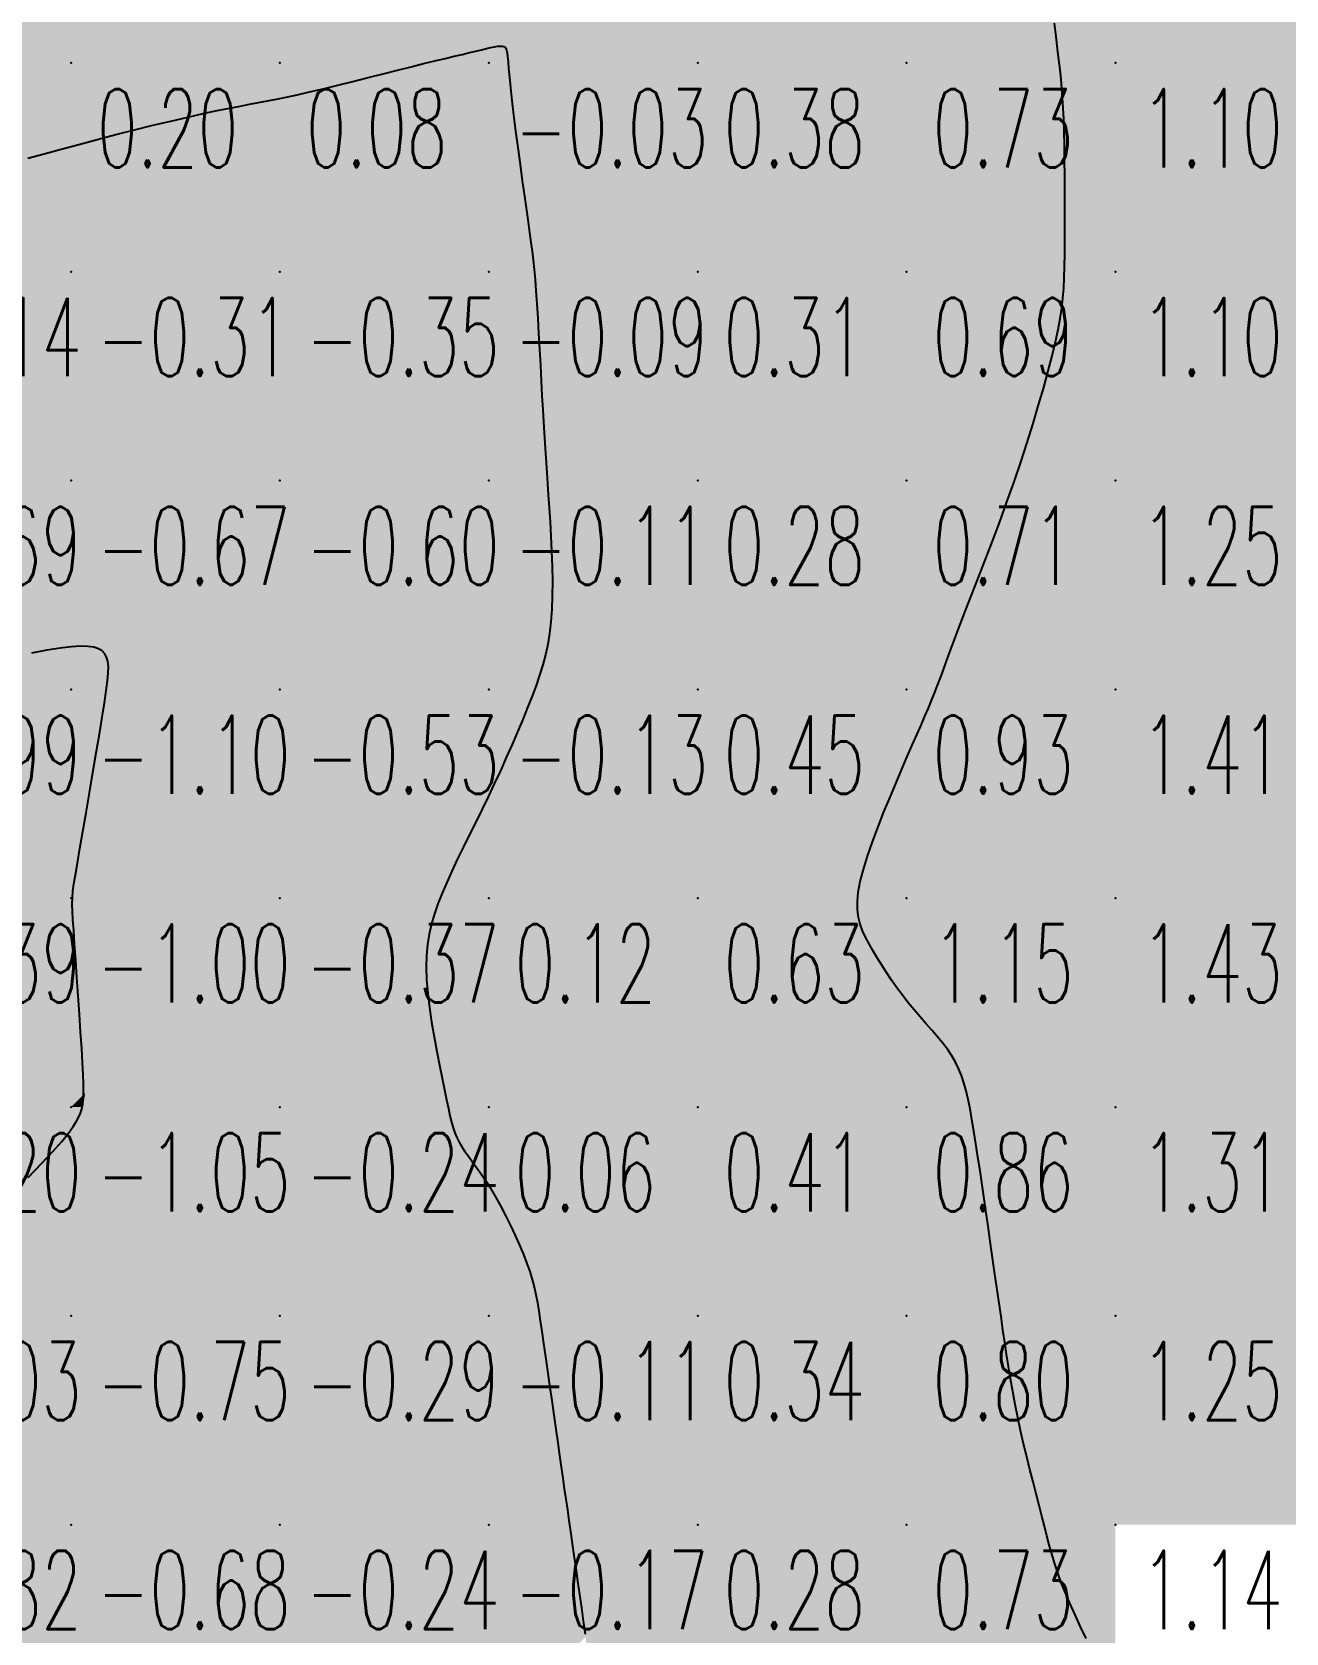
# Model space of a CAD drawing. Header units: millimetres. Extents: x 88261 to 90953, y 390274 to 392322.
# Drawn here: x 90258.4 to 90318.4, y 391832.1 to 391908.7 of the extents above; entities that cross this region are included whole.
import ezdxf
from ezdxf.enums import TextEntityAlignment as Align

# ---------------------------------------------------------------- set-up
doc = ezdxf.new("R2010")
doc.units = ezdxf.units.MM
doc.header["$LTSCALE"] = 25
for name, color, linetype in [('CN_03_00', 7, 'Continuous'), ('CN_04_00', 242, 'Continuous'), ('COTEAlt', 7, 'Continuous'), ('TN_COLORIAGE', 7, 'Continuous')]:
    doc.layers.add(name, color=color, linetype=linetype)
doc.styles.add('Simplex 1.0', font='Simplex.shx', dxfattribs={"width": 0.99, "height": 2.5})
doc.styles.get("Standard").update_dxf_attribs({"font": 'times.ttf'})

# ---------------------------------------------------------------- blocks, each defined once
blk = doc.blocks.new('COTE')
at = {"color": 0}
blk.add_point((0, 0), dxfattribs=at)
at = {"layer": 'COTEAlt'}
blk.add_attdef('ALT', text='', height=3.75, dxfattribs=at).set_placement((1.25, -1.25), align=Align.TOP_LEFT)

msp = doc.modelspace()

# ---------------------------------------------------------------- linework, layer by layer
at = {"layer": 'CN_03_00', "flags": 128}
for points, elevation in [([(90308.849, 391831.783), (90308.578, 391832.348), (90308.313, 391832.919), (90308.062, 391833.479), (90307.835, 391834.014), (90307.64, 391834.51), (90307.472, 391834.974), (90307.327, 391835.416), (90307.199, 391835.846), (90307.081, 391836.274), (90306.968, 391836.709), (90306.853, 391837.163), (90306.732, 391837.644), (90306.6, 391838.161), (90306.458, 391838.71), (90306.31, 391839.286), (90306.158, 391839.883), (90306.005, 391840.496), (90305.855, 391841.119), (90305.71, 391841.747), (90305.573, 391842.375), (90305.447, 391842.996), (90305.332, 391843.611), (90305.225, 391844.217), (90305.127, 391844.815), (90305.034, 391845.403), (90304.948, 391845.98), (90304.865, 391846.545), (90304.786, 391847.099), (90304.709, 391847.64), (90304.633, 391848.174), (90304.556, 391848.706), (90304.48, 391849.242), (90304.402, 391849.787), (90304.322, 391850.349), (90304.238, 391850.931), (90304.151, 391851.541), (90304.06, 391852.18), (90303.965, 391852.842), (90303.867, 391853.513), (90303.768, 391854.185), (90303.668, 391854.844), (90303.569, 391855.481), (90303.472, 391856.085), (90303.378, 391856.643), (90303.286, 391857.149), (90303.195, 391857.605), (90303.099, 391858.019), (90302.994, 391858.398), (90302.877, 391858.749), (90302.743, 391859.078), (90302.589, 391859.392), (90302.41, 391859.698), (90302.203, 391860.003), (90301.972, 391860.308), (90301.721, 391860.615), (90301.455, 391860.926), (90301.178, 391861.242), (90300.895, 391861.565), (90300.611, 391861.896), (90300.329, 391862.237), (90300.055, 391862.589), (90299.789, 391862.948), (90299.534, 391863.312), (90299.289, 391863.675), (90299.058, 391864.036), (90298.841, 391864.389), (90298.639, 391864.732), (90298.454, 391865.061), (90298.287, 391865.374), (90298.143, 391865.681), (90298.027, 391865.993), (90297.943, 391866.322), (90297.898, 391866.679), (90297.894, 391867.076), (90297.938, 391867.525), (90298.035, 391868.037), (90298.186, 391868.619), (90298.385, 391869.26), (90298.621, 391869.942), (90298.885, 391870.651), (90299.167, 391871.37), (90299.457, 391872.081), (90299.746, 391872.771), (90300.023, 391873.42), (90300.281, 391874.019), (90300.519, 391874.566), (90300.738, 391875.068), (90300.94, 391875.529), (90301.124, 391875.954), (90301.293, 391876.348), (90301.447, 391876.715), (90301.589, 391877.061), (90301.718, 391877.391), (90301.842, 391877.718), (90301.966, 391878.054), (90302.097, 391878.413), (90302.241, 391878.808), (90302.405, 391879.253), (90302.594, 391879.76), (90302.816, 391880.343), (90303.075, 391881.01), (90303.365, 391881.755), (90303.68, 391882.565), (90304.013, 391883.428), (90304.358, 391884.332), (90304.708, 391885.266), (90305.055, 391886.218), (90305.394, 391887.176), (90305.717, 391888.128), (90306.023, 391889.065), (90306.309, 391889.979), (90306.573, 391890.86), (90306.814, 391891.699), (90307.029, 391892.489), (90307.217, 391893.219), (90307.375, 391893.881), (90307.502, 391894.47), (90307.602, 391895.003), (90307.678, 391895.497), (90307.733, 391895.973), (90307.771, 391896.45), (90307.796, 391896.947), (90307.811, 391897.484), (90307.82, 391898.08), (90307.827, 391898.749), (90307.831, 391899.476), (90307.832, 391900.243), (90307.83, 391901.028), (90307.825, 391901.813), (90307.817, 391902.576), (90307.806, 391903.299), (90307.791, 391903.961), (90307.772, 391904.549), (90307.749, 391905.074), (90307.721, 391905.554), (90307.687, 391906.008), (90307.646, 391906.453), (90307.598, 391906.908), (90307.543, 391907.39), (90307.479, 391907.918), (90307.406, 391908.504), (90307.326, 391909.14)], 1), ([(90258.189, 391853.87), (90258.847, 391854.544), (90259.381, 391855.117), (90259.8, 391855.594), (90260.118, 391855.986), (90260.351, 391856.306), (90260.515, 391856.565), (90260.625, 391856.775), (90260.696, 391856.948), (90260.745, 391857.095), (90260.783, 391857.23), (90260.814, 391857.37), (90260.836, 391857.534), (90260.849, 391857.74), (90260.852, 391858.007), (90260.845, 391858.353), (90260.828, 391858.797), (90260.798, 391859.358), (90260.758, 391860.044), (90260.708, 391860.831), (90260.652, 391861.683), (90260.592, 391862.564), (90260.532, 391863.441), (90260.474, 391864.277), (90260.42, 391865.038), (90260.374, 391865.689), (90260.338, 391866.206), (90260.315, 391866.616), (90260.307, 391866.955), (90260.315, 391867.262), (90260.341, 391867.575), (90260.388, 391867.93), (90260.458, 391868.365), (90260.553, 391868.919), (90260.672, 391869.616), (90260.813, 391870.433), (90260.967, 391871.336), (90261.13, 391872.29), (90261.295, 391873.259), (90261.455, 391874.208), (90261.605, 391875.102), (90261.739, 391875.907), (90261.85, 391876.595), (90261.937, 391877.17), (90261.998, 391877.644), (90262.032, 391878.031), (90262.036, 391878.343), (90262.011, 391878.591), (90261.953, 391878.789), (90261.862, 391878.949), (90261.735, 391879.08), (90261.563, 391879.183), (90261.338, 391879.256), (90261.051, 391879.298), (90260.692, 391879.306), (90260.252, 391879.278), (90259.722, 391879.214), (90259.092, 391879.11), (90258.361, 391878.967)], -1)]:
    msp.add_lwpolyline(points, dxfattribs=dict(at, elevation=elevation))
at = {"layer": 'CN_04_00', "flags": 128}
msp.add_lwpolyline([(90258.185, 391902.683), (90258.963, 391902.881), (90259.774, 391903.103), (90260.618, 391903.337), (90261.494, 391903.573), (90262.389, 391903.806), (90263.286, 391904.033), (90264.17, 391904.251), (90265.024, 391904.455), (90265.832, 391904.643), (90266.579, 391904.811), (90267.248, 391904.956), (90267.83, 391905.076), (90268.339, 391905.175), (90268.798, 391905.262), (90269.226, 391905.34), (90269.646, 391905.418), (90270.079, 391905.502), (90270.547, 391905.597), (90271.07, 391905.711), (90271.664, 391905.847), (90272.317, 391906.003), (90273.013, 391906.174), (90273.735, 391906.353), (90274.465, 391906.537), (90275.186, 391906.719), (90275.882, 391906.894), (90276.534, 391907.058), (90277.129, 391907.205), (90277.668, 391907.337), (90278.153, 391907.454), (90278.588, 391907.558), (90278.977, 391907.65), (90279.322, 391907.732), (90279.628, 391907.803), (90279.897, 391907.867), (90280.133, 391907.923), (90280.337, 391907.971), (90280.513, 391908.009), (90280.662, 391908.036), (90280.786, 391908.049), (90280.887, 391908.048), (90280.966, 391908.031), (90281.027, 391907.996), (90281.071, 391907.941), (90281.103, 391907.855), (90281.126, 391907.727), (90281.147, 391907.546), (90281.168, 391907.299), (90281.195, 391906.976), (90281.232, 391906.565), (90281.283, 391906.054), (90281.353, 391905.438), (90281.438, 391904.737), (90281.534, 391903.977), (90281.637, 391903.183), (90281.744, 391902.382), (90281.851, 391901.599), (90281.954, 391900.86), (90282.048, 391900.192), (90282.131, 391899.611), (90282.204, 391899.103), (90282.268, 391898.647), (90282.324, 391898.218), (90282.374, 391897.794), (90282.421, 391897.353), (90282.464, 391896.872), (90282.506, 391896.328), (90282.549, 391895.706), (90282.591, 391895.019), (90282.634, 391894.286), (90282.675, 391893.528), (90282.716, 391892.764), (90282.755, 391892.016), (90282.793, 391891.302), (90282.829, 391890.643), (90282.862, 391890.052), (90282.894, 391889.519), (90282.926, 391889.026), (90282.957, 391888.555), (90282.989, 391888.09), (90283.022, 391887.612), (90283.058, 391887.104), (90283.096, 391886.549), (90283.138, 391885.934), (90283.181, 391885.27), (90283.22, 391884.571), (90283.254, 391883.852), (90283.279, 391883.128), (90283.291, 391882.414), (90283.288, 391881.724), (90283.266, 391881.074), (90283.223, 391880.475), (90283.158, 391879.919), (90283.071, 391879.397), (90282.962, 391878.897), (90282.833, 391878.409), (90282.682, 391877.923), (90282.51, 391877.427), (90282.317, 391876.911), (90282.104, 391876.366), (90281.872, 391875.796), (90281.623, 391875.204), (90281.361, 391874.595), (90281.086, 391873.975), (90280.801, 391873.347), (90280.509, 391872.717), (90280.21, 391872.09), (90279.909, 391871.468), (90279.607, 391870.856), (90279.309, 391870.255), (90279.019, 391869.666), (90278.741, 391869.092), (90278.477, 391868.534), (90278.232, 391867.995), (90278.01, 391867.476), (90277.813, 391866.977), (90277.645, 391866.492), (90277.504, 391866.01), (90277.394, 391865.523), (90277.314, 391865.021), (90277.266, 391864.495), (90277.252, 391863.936), (90277.271, 391863.336), (90277.325, 391862.688), (90277.408, 391862.004), (90277.512, 391861.302), (90277.632, 391860.597), (90277.761, 391859.905), (90277.891, 391859.243), (90278.017, 391858.626), (90278.131, 391858.071), (90278.229, 391857.589), (90278.313, 391857.175), (90278.39, 391856.819), (90278.463, 391856.512), (90278.538, 391856.242), (90278.62, 391856), (90278.713, 391855.775), (90278.823, 391855.559), (90278.954, 391855.341), (90279.105, 391855.117), (90279.274, 391854.88), (90279.459, 391854.627), (90279.659, 391854.352), (90279.871, 391854.051), (90280.095, 391853.718), (90280.327, 391853.35), (90280.567, 391852.942), (90280.809, 391852.504), (90281.05, 391852.043), (90281.284, 391851.57), (90281.508, 391851.095), (90281.717, 391850.626), (90281.907, 391850.175), (90282.072, 391849.749), (90282.211, 391849.356), (90282.326, 391848.985), (90282.422, 391848.623), (90282.504, 391848.257), (90282.576, 391847.874), (90282.645, 391847.461), (90282.713, 391847.004), (90282.787, 391846.49), (90282.87, 391845.911), (90282.961, 391845.276), (90283.057, 391844.602), (90283.157, 391843.902), (90283.259, 391843.193), (90283.359, 391842.489), (90283.457, 391841.806), (90283.55, 391841.158), (90283.635, 391840.557), (90283.716, 391839.996), (90283.791, 391839.465), (90283.864, 391838.954), (90283.936, 391838.454), (90284.008, 391837.952), (90284.081, 391837.44), (90284.157, 391836.907), (90284.237, 391836.346), (90284.321, 391835.758), (90284.408, 391835.151), (90284.497, 391834.528), (90284.588, 391833.895), (90284.679, 391833.258), (90284.77, 391832.622), (90284.86, 391831.992)], dxfattribs=at)
at = {"layer": 'TN_COLORIAGE', "color": 81}
for points in [[(90250.249, 391917.239, 0.341), (90250.249, 391907.239, 0.341), (90260.249, 391917.239, 0.341)], [(90250.249, 391907.239, 0.341), (90260.249, 391907.239, 0.341), (90260.249, 391917.239, 0.341)], [(90260.249, 391917.239, 0.538), (90260.249, 391907.239, 0.538), (90270.249, 391917.239, 0.538)], [(90260.249, 391907.239, 0.538), (90270.249, 391907.239, 0.538), (90270.249, 391917.239, 0.538)], [(90270.249, 391917.239, 0.452), (90270.249, 391907.239, 0.452), (90280.249, 391917.239, 0.452)], [(90277.176, 391907.239, 0.452), (90280.249, 391907.941, 0.452), (90270.249, 391907.239, 0.452), (90280.249, 391917.239, 0.452)], [(90281.209, 391908.199, 0.452), (90280.249, 391907.941, 0.452), (90290.249, 391917.239, 0.452), (90280.249, 391917.239, 0.452)], [(90281.209, 391908.199, 0.377), (90281.079, 391907.239, 0.377), (90290.249, 391917.239, 0.377), (90290.249, 391907.239, 0.377)], [(90290.249, 391917.239, 0.796), (90290.249, 391907.239, 0.796), (90300.249, 391917.239, 0.796)], [(90290.249, 391907.239, 0.796), (90300.249, 391907.239, 0.796), (90300.249, 391917.239, 0.796)], [(90300.249, 391907.239, 1), (90306.736, 391913.727, 1), (90300.249, 391917.239, 1), (90306.064, 391917.239, 1)], [(90306.736, 391913.727, 0.728), (90307.576, 391907.239, 0.728), (90300.249, 391907.239, 0.728)], [(90250.249, 391905.591, 0.197), (90254.467, 391901.458, 0.197), (90250.249, 391907.239, 0.197), (90260.249, 391907.239, 0.197)], [(90254.467, 391901.458, 0.197), (90260.249, 391903.332, 0.197), (90260.249, 391907.239, 0.197)], [(90268.248, 391905.239, 0.197), (90260.249, 391903.332, 0.197), (90270.249, 391907.239, 0.197), (90260.249, 391907.239, 0.197)], [(90268.248, 391905.239, 0.077), (90270.249, 391905.447, 0.077), (90270.249, 391907.239, 0.077)], [(90277.176, 391907.239, 0.077), (90270.249, 391905.447, 0.077), (90270.249, 391907.239, 0.077)], [(90281.079, 391907.239, 0.377), (90282.177, 391899.168, 0.377), (90290.249, 391907.239, 0.377)], [(90282.502, 391897.239, 0.377), (90282.177, 391899.168, 0.377), (90290.249, 391897.239, 0.377), (90290.249, 391907.239, 0.377)], [(90290.249, 391907.239, 0.728), (90290.249, 391897.239, 0.728), (90300.249, 391907.239, 0.728)], [(90290.249, 391897.239, 0.728), (90300.249, 391897.239, 0.728), (90300.249, 391907.239, 0.728)], [(90300.249, 391897.239, 1), (90307.831, 391904.822, 1), (90300.249, 391907.239, 1), (90307.576, 391907.239, 1)], [(90307.831, 391904.822, 0.689), (90307.845, 391897.239, 0.689), (90300.249, 391897.239, 0.689)], [(90282.502, 391897.239, 0.31), (90282.853, 391889.844, 0.31), (90290.249, 391897.239, 0.31)], [(90283.056, 391887.239, 0.31), (90282.853, 391889.844, 0.31), (90290.249, 391887.239, 0.31), (90290.249, 391897.239, 0.31)], [(90290.249, 391887.239, 0.689), (90300.249, 391887.239, 0.689), (90300.249, 391897.239, 0.689)], [(90290.249, 391897.239, 0.689), (90290.249, 391887.239, 0.689), (90300.249, 391897.239, 0.689)], [(90300.249, 391897.239, 1), (90307.845, 391897.239, 1), (90300.249, 391887.239, 1), (90307.711, 391894.701, 1)], [(90305.562, 391887.239, 0.711), (90307.711, 391894.701, 0.711), (90300.249, 391887.239, 0.711)], [(90283.501, 391880.492, 0.454), (90282.538, 391877.239, 0.454), (90290.249, 391887.239, 0.454), (90290.249, 391877.239, 0.454)], [(90283.056, 391887.239, 0.279), (90283.501, 391880.492, 0.279), (90290.249, 391887.239, 0.279)], [(90290.249, 391877.239, 0.711), (90300.249, 391877.239, 0.711), (90300.249, 391887.239, 0.711)], [(90290.249, 391887.239, 0.711), (90290.249, 391877.239, 0.711), (90300.249, 391887.239, 0.711)], [(90300.249, 391887.239, 1), (90305.562, 391887.239, 1), (90300.249, 391877.239, 1), (90302.404, 391879.395, 1)], [(90301.72, 391877.239, 0.93), (90302.404, 391879.395, 0.93), (90300.249, 391877.239, 0.93)], [(90280.249, 391867.239, 0.454), (90290.249, 391867.239, 0.454), (90290.249, 391877.239, 0.454)], [(90280.249, 391872.015, 0.454), (90282.538, 391877.239, 0.454), (90280.249, 391867.239, 0.454), (90290.249, 391877.239, 0.454)], [(90290.249, 391867.239, 1), (90297.424, 391867.239, 1), (90300.249, 391877.239, 1), (90300.249, 391874.011, 1)], [(90290.249, 391877.239, 0.93), (90290.249, 391867.239, 0.93), (90300.249, 391877.239, 0.93)], [(90301.72, 391877.239, 0.93), (90300.249, 391874.011, 0.93), (90300.249, 391877.239, 0.93)], [(90280.249, 391872.015, 0.123), (90277.729, 391867.239, 0.123), (90280.249, 391867.239, 0.123)], [(90276.893, 391863.884, 0.123), (90277.729, 391867.239, 0.123), (90280.249, 391867.239, 0.123)], [(90278.325, 391857.239, 0.123), (90276.893, 391863.884, 0.123), (90280.249, 391857.239, 0.123), (90280.249, 391867.239, 0.123)], [(90280.249, 391867.239, 0.627), (90280.249, 391857.239, 0.627), (90290.249, 391867.239, 0.627)], [(90280.249, 391857.239, 0.627), (90290.249, 391857.239, 0.627), (90290.249, 391867.239, 0.627)], [(90290.249, 391857.239, 1), (90298.262, 391865.253, 1), (90290.249, 391867.239, 1), (90297.424, 391867.239, 1)], [(90290.249, 391857.239, 1), (90298.262, 391865.253, 1), (90300.249, 391857.239, 1), (90300.249, 391862.115, 1)], [(90302.718, 391859.709, 0.86), (90300.249, 391862.115, 0.86), (90300.249, 391857.239, 0.86)], [(90302.718, 391859.709, 0.86), (90303.337, 391857.239, 0.86), (90300.249, 391857.239, 0.86)], [(90278.325, 391857.239, 0.058), (90278.591, 391855.582, 0.058), (90280.249, 391857.239, 0.058)], [(90280.249, 391853.787, 0.058), (90278.591, 391855.582, 0.058), (90280.249, 391857.239, 0.058)], [(90280.249, 391853.787, 0.407), (90282.376, 391849.367, 0.407), (90280.249, 391857.239, 0.407), (90290.249, 391857.239, 0.407)], [(90282.68, 391847.239, 0.407), (90282.376, 391849.367, 0.407), (90290.249, 391847.239, 0.407), (90290.249, 391857.239, 0.407)], [(90290.249, 391857.239, 0.86), (90290.249, 391847.239, 0.86), (90300.249, 391857.239, 0.86)], [(90290.249, 391847.239, 0.86), (90300.249, 391847.239, 0.86), (90300.249, 391857.239, 0.86)], [(90300.249, 391847.239, 1), (90304.201, 391851.192, 1), (90300.249, 391857.239, 1), (90303.337, 391857.239, 1)], [(90304.201, 391851.192, 0.795), (90304.766, 391847.239, 0.795), (90300.249, 391847.239, 0.795)], [(90282.68, 391847.239, 0.343), (90283.627, 391840.617, 0.343), (90290.249, 391847.239, 0.343)], [(90284.11, 391837.239, 0.343), (90283.627, 391840.617, 0.343), (90290.249, 391837.239, 0.343), (90290.249, 391847.239, 0.343)], [(90290.249, 391847.239, 0.795), (90290.249, 391837.239, 0.795), (90300.249, 391847.239, 0.795)], [(90290.249, 391837.239, 0.795), (90300.249, 391837.239, 0.795), (90300.249, 391847.239, 0.795)], [(90300.249, 391837.239, 1), (90305.452, 391842.442, 1), (90300.249, 391847.239, 1), (90304.766, 391847.239, 1)], [(90305.452, 391842.442, 0.731), (90306.867, 391837.239, 0.731), (90300.249, 391837.239, 0.731)], [(90284.11, 391837.239, 0.278), (90284.877, 391831.868, 0.278), (90290.249, 391837.239, 0.278)], [(90285.539, 391827.239, 0.278), (90284.877, 391831.868, 0.278), (90290.249, 391827.239, 0.278), (90290.249, 391837.239, 0.278)], [(90290.249, 391837.239, 0.731), (90290.249, 391827.239, 0.731), (90300.249, 391837.239, 0.731)], [(90290.249, 391827.239, 0.731), (90300.249, 391827.239, 0.731), (90300.249, 391837.239, 0.731)], [(90300.249, 391827.239, 1), (90307.474, 391834.464, 1), (90300.249, 391837.239, 1), (90306.867, 391837.239, 1)], [(90300.249, 391827.239, 1), (90307.474, 391834.464, 1), (90310.249, 391827.239, 1), (90310.249, 391828.986, 1)]]:
    msp.add_solid(points, dxfattribs=at)
at = {"layer": 'TN_COLORIAGE', "color": 71}
for points in [[(90307.576, 391907.239, 1.147), (90306.736, 391913.727, 1.147), (90310.249, 391907.239, 1.147), (90310.249, 391917.239, 1.147)], [(90310.249, 391917.239, 1.509), (90310.249, 391907.239, 1.509), (90320.249, 391917.239, 1.509)], [(90310.249, 391907.239, 1.509), (90320.249, 391907.239, 1.509), (90320.249, 391917.239, 1.509)], [(90307.576, 391907.239, 1.099), (90307.831, 391904.822, 1.099), (90310.249, 391907.239, 1.099)], [(90307.845, 391897.239, 1.099), (90307.831, 391904.822, 1.099), (90310.249, 391897.239, 1.099), (90310.249, 391907.239, 1.099)], [(90310.249, 391907.239, 1.512), (90310.249, 391897.239, 1.512), (90320.249, 391907.239, 1.512)], [(90310.249, 391897.239, 1.512), (90320.249, 391897.239, 1.512), (90320.249, 391907.239, 1.512)], [(90307.711, 391894.701, 1.255), (90305.562, 391887.239, 1.255), (90310.249, 391897.239, 1.255), (90310.249, 391887.239, 1.255)], [(90307.711, 391894.701, 1.098), (90307.845, 391897.239, 1.098), (90310.249, 391897.239, 1.098)], [(90310.249, 391897.239, 1.571), (90310.249, 391887.239, 1.571), (90320.249, 391897.239, 1.571)], [(90310.249, 391887.239, 1.571), (90320.249, 391887.239, 1.571), (90320.249, 391897.239, 1.571)], [(90302.404, 391879.395, 1.406), (90301.72, 391877.239, 1.406), (90310.249, 391887.239, 1.406), (90310.249, 391877.239, 1.406)], [(90302.404, 391879.395, 1.255), (90305.562, 391887.239, 1.255), (90310.249, 391887.239, 1.255)], [(90310.249, 391887.239, 1.731), (90310.249, 391877.239, 1.731), (90320.249, 391887.239, 1.731)], [(90310.249, 391877.239, 1.731), (90320.249, 391877.239, 1.731), (90320.249, 391887.239, 1.731)], [(90300.249, 391874.011, 1.406), (90301.72, 391877.239, 1.406), (90300.249, 391867.239, 1.406), (90310.249, 391877.239, 1.406)], [(90300.249, 391867.239, 1.406), (90310.249, 391867.239, 1.406), (90310.249, 391877.239, 1.406)], [(90310.249, 391867.239, 1.882), (90320.249, 391867.239, 1.882), (90320.249, 391877.239, 1.882)], [(90310.249, 391877.239, 1.882), (90310.249, 391867.239, 1.882), (90320.249, 391877.239, 1.882)], [(90300.249, 391874.011, 1.147), (90297.424, 391867.239, 1.147), (90300.249, 391867.239, 1.147)], [(90297.424, 391867.239, 1.147), (90298.262, 391865.253, 1.147), (90300.249, 391867.239, 1.147)], [(90300.249, 391862.115, 1.147), (90298.262, 391865.253, 1.147), (90300.249, 391867.239, 1.147)], [(90300.249, 391862.115, 1.426), (90302.718, 391859.709, 1.426), (90300.249, 391867.239, 1.426), (90310.249, 391867.239, 1.426)], [(90303.337, 391857.239, 1.426), (90302.718, 391859.709, 1.426), (90310.249, 391857.239, 1.426), (90310.249, 391867.239, 1.426)], [(90310.249, 391867.239, 1.83), (90310.249, 391857.239, 1.83), (90320.249, 391867.239, 1.83)], [(90310.249, 391857.239, 1.83), (90320.249, 391857.239, 1.83), (90320.249, 391867.239, 1.83)], [(90303.337, 391857.239, 1.313), (90304.201, 391851.192, 1.313), (90310.249, 391857.239, 1.313)], [(90304.766, 391847.239, 1.313), (90304.201, 391851.192, 1.313), (90310.249, 391847.239, 1.313), (90310.249, 391857.239, 1.313)], [(90310.249, 391857.239, 1.766), (90310.249, 391847.239, 1.766), (90320.249, 391857.239, 1.766)], [(90310.249, 391847.239, 1.766), (90320.249, 391847.239, 1.766), (90320.249, 391857.239, 1.766)], [(90304.766, 391847.239, 1.248), (90305.452, 391842.442, 1.248), (90310.249, 391847.239, 1.248)], [(90306.867, 391837.239, 1.248), (90305.452, 391842.442, 1.248), (90310.249, 391837.239, 1.248), (90310.249, 391847.239, 1.248)], [(90310.249, 391847.239, 1.633), (90310.249, 391837.239, 1.633), (90320.249, 391847.239, 1.633)], [(90320.249, 391837.239, 1.138), (90320.249, 391847.239, 1.138), (90310.249, 391837.239, 1.138)], [(90306.867, 391837.239, 1.138), (90307.474, 391834.464, 1.138), (90310.249, 391837.239, 1.138)], [(90310.249, 391828.986, 1.138), (90307.474, 391834.464, 1.138), (90310.249, 391837.239, 1.138)]]:
    msp.add_solid(points, dxfattribs=at)
at = {"layer": 'TN_COLORIAGE', "color": 91}
for points in [[(90280.249, 391907.941, -0.034), (90281.209, 391908.199, -0.034), (90280.249, 391907.239, -0.034)], [(90281.079, 391907.239, -0.034), (90281.209, 391908.199, -0.034), (90280.249, 391907.239, -0.034)], [(90280.249, 391907.941, -0.034), (90277.176, 391907.239, -0.034), (90280.249, 391907.239, -0.034)], [(90270.249, 391897.239, -0.034), (90280.249, 391897.239, -0.034), (90280.249, 391907.239, -0.034)], [(90270.249, 391897.239), (90270.249, 391905.447), (90280.249, 391907.239), (90277.176, 391907.239)], [(90280.249, 391897.239), (90282.177, 391899.168), (90280.249, 391907.239), (90281.079, 391907.239)], [(90270.249, 391897.239), (90270.249, 391905.447), (90260.249, 391897.239), (90268.248, 391905.239)], [(90260.249, 391903.332, -0.308), (90268.248, 391905.239, -0.308), (90260.249, 391897.239, -0.308)], [(90260.249, 391897.239), (90260.249, 391903.332), (90250.249, 391897.239), (90254.467, 391901.458)], [(90282.177, 391899.168, -0.09), (90282.502, 391897.239, -0.09), (90280.249, 391897.239, -0.09)], [(90250.249, 391887.239, -0.308), (90260.249, 391887.239, -0.308), (90260.249, 391897.239, -0.308)], [(90250.249, 391897.239, -0.308), (90250.249, 391887.239, -0.308), (90260.249, 391897.239, -0.308)], [(90260.249, 391897.239, -0.352), (90260.249, 391887.239, -0.352), (90270.249, 391897.239, -0.352)], [(90260.249, 391887.239, -0.352), (90270.249, 391887.239, -0.352), (90270.249, 391897.239, -0.352)], [(90270.249, 391897.239, -0.09), (90270.249, 391887.239, -0.09), (90280.249, 391897.239, -0.09)], [(90270.249, 391887.239, -0.09), (90280.249, 391887.239, -0.09), (90280.249, 391897.239, -0.09)], [(90280.249, 391887.239), (90282.853, 391889.844), (90280.249, 391897.239), (90282.502, 391897.239)], [(90282.853, 391889.844, -0.109), (90283.056, 391887.239, -0.109), (90280.249, 391887.239, -0.109)], [(90251.324, 391877.239, -0.67), (90260.249, 391879.548, -0.67), (90250.249, 391877.239, -0.67), (90260.249, 391887.239, -0.67)], [(90250.249, 391887.239, -0.67), (90250.249, 391877.239, -0.67), (90260.249, 391887.239, -0.67)], [(90260.249, 391879.548, -0.6), (90262.235, 391879.226, -0.6), (90260.249, 391887.239, -0.6), (90270.249, 391887.239, -0.6)], [(90262.235, 391879.226, -0.528), (90261.982, 391877.239, -0.528), (90270.249, 391887.239, -0.528), (90270.249, 391877.239, -0.528)], [(90270.249, 391877.239, -0.109), (90280.249, 391877.239, -0.109), (90280.249, 391887.239, -0.109)], [(90270.249, 391887.239, -0.109), (90270.249, 391877.239, -0.109), (90280.249, 391887.239, -0.109)], [(90280.249, 391877.239), (90283.501, 391880.492), (90280.249, 391887.239), (90283.056, 391887.239)], [(90282.538, 391877.239, -0.135), (90283.501, 391880.492, -0.135), (90280.249, 391877.239, -0.135)], [(90260.267, 391867.258, -0.365), (90260.263, 391867.239, -0.365), (90270.249, 391877.239, -0.365), (90270.249, 391867.239, -0.365)], [(90260.267, 391867.258, -0.528), (90261.982, 391877.239, -0.528), (90270.249, 391877.239, -0.528)], [(90270.249, 391867.239), (90277.729, 391867.239), (90280.249, 391877.239), (90280.249, 391872.015)], [(90270.249, 391877.239, -0.135), (90270.249, 391867.239, -0.135), (90280.249, 391877.239, -0.135)], [(90282.538, 391877.239, -0.135), (90280.249, 391872.015, -0.135), (90280.249, 391877.239, -0.135)], [(90260.263, 391867.239, -0.365), (90260.926, 391857.917, -0.365), (90270.249, 391867.239, -0.365)], [(90260.926, 391857.917, -0.244), (90260.823, 391857.239, -0.244), (90270.249, 391867.239, -0.244), (90270.249, 391857.239, -0.244)], [(90270.249, 391867.239), (90277.729, 391867.239), (90270.249, 391857.239), (90276.893, 391863.884)], [(90276.893, 391863.884, -0.244), (90278.325, 391857.239, -0.244), (90270.249, 391857.239, -0.244)], [(90260.249, 391855.696, -0.244), (90260.823, 391857.239, -0.244), (90260.249, 391847.239, -0.244), (90270.249, 391857.239, -0.244)], [(90260.249, 391847.239, -0.244), (90270.249, 391847.239, -0.244), (90270.249, 391857.239, -0.244)], [(90270.249, 391847.239), (90278.591, 391855.582), (90270.249, 391857.239), (90278.325, 391857.239)], [(90251.262, 391847.239, -0.747), (90260.249, 391855.696, -0.747), (90260.249, 391847.239, -0.747)], [(90270.249, 391847.239), (90278.591, 391855.582), (90280.249, 391847.239), (90280.249, 391853.787)], [(90282.376, 391849.367, -0.11), (90280.249, 391853.787, -0.11), (90280.249, 391847.239, -0.11)], [(90282.376, 391849.367, -0.11), (90282.68, 391847.239, -0.11), (90280.249, 391847.239, -0.11)], [(90250.249, 391845.848, -0.747), (90251.262, 391847.239, -0.747), (90250.249, 391837.239, -0.747), (90260.249, 391847.239, -0.747)], [(90250.249, 391837.239, -0.747), (90260.249, 391837.239, -0.747), (90260.249, 391847.239, -0.747)], [(90260.249, 391847.239, -0.292), (90260.249, 391837.239, -0.292), (90270.249, 391847.239, -0.292)], [(90260.249, 391837.239, -0.292), (90270.249, 391837.239, -0.292), (90270.249, 391847.239, -0.292)], [(90270.249, 391847.239, -0.11), (90270.249, 391837.239, -0.11), (90280.249, 391847.239, -0.11)], [(90270.249, 391837.239, -0.11), (90280.249, 391837.239, -0.11), (90280.249, 391847.239, -0.11)], [(90280.249, 391837.239), (90283.627, 391840.617), (90280.249, 391847.239), (90282.68, 391847.239)], [(90283.627, 391840.617, -0.175), (90284.11, 391837.239, -0.175), (90280.249, 391837.239, -0.175)], [(90250.249, 391827.239, -0.683), (90260.249, 391827.239, -0.683), (90260.249, 391837.239, -0.683)], [(90250.249, 391837.239, -0.683), (90250.249, 391827.239, -0.683), (90260.249, 391837.239, -0.683)], [(90260.249, 391827.239, -0.236), (90270.249, 391827.239, -0.236), (90270.249, 391837.239, -0.236)], [(90260.249, 391837.239, -0.236), (90260.249, 391827.239, -0.236), (90270.249, 391837.239, -0.236)], [(90270.249, 391827.239, -0.175), (90280.249, 391827.239, -0.175), (90280.249, 391837.239, -0.175)], [(90270.249, 391837.239, -0.175), (90270.249, 391827.239, -0.175), (90280.249, 391837.239, -0.175)], [(90280.249, 391827.239), (90284.877, 391831.868), (90280.249, 391837.239), (90284.11, 391837.239)]]:
    msp.add_solid(points, dxfattribs=at)
at = {"layer": 'TN_COLORIAGE', "color": 101}
for points in [[(90260.249, 391879.548, -1.099), (90251.324, 391877.239, -1.099), (90260.249, 391877.239, -1.099)], [(90262.235, 391879.226, -1.099), (90260.249, 391879.548, -1.099), (90260.249, 391877.239, -1.099)], [(90261.982, 391877.239, -1.099), (90262.235, 391879.226, -1.099), (90260.249, 391877.239, -1.099)], [(90250.249, 391867.239, -1.099), (90260.249, 391867.239, -1.099), (90260.249, 391877.239, -1.099)], [(90250.249, 391867.239, -1), (90250.249, 391876.945, -1), (90260.249, 391877.239, -1), (90251.324, 391877.239, -1)], [(90260.249, 391877.239, -1), (90261.982, 391877.239, -1), (90260.249, 391867.239, -1), (90260.267, 391867.258, -1)], [(90250.249, 391857.239, -1.001), (90260.249, 391857.239, -1.001), (90260.249, 391867.239, -1.001)], [(90250.249, 391867.239, -1.001), (90250.249, 391857.239, -1.001), (90260.249, 391867.239, -1.001)], [(90260.263, 391867.239, -1.001), (90260.267, 391867.258, -1.001), (90260.249, 391867.239, -1.001)], [(90260.249, 391857.239, -1), (90260.926, 391857.917, -1), (90260.249, 391867.239, -1), (90260.263, 391867.239, -1)], [(90260.823, 391857.239, -1.046), (90260.926, 391857.917, -1.046), (90260.249, 391857.239, -1.046)], [(90260.249, 391857.239, -1), (90260.249, 391855.696, -1), (90250.249, 391847.239, -1), (90251.262, 391847.239, -1)], [(90250.249, 391857.239, -1.046), (90250.249, 391847.239, -1.046), (90260.249, 391857.239, -1.046)], [(90260.823, 391857.239, -1.046), (90260.249, 391855.696, -1.046), (90260.249, 391857.239, -1.046)]]:
    msp.add_solid(points, dxfattribs=at)

# ---------------------------------------------------------------- block references
at = {"layer": 'COTEAlt'}
ref = msp.add_blockref('COTE', (90260.249, 391907.239), dxfattribs=at)
ref.add_attrib('ALT', '0.20', dxfattribs={"height": 3.75, "style": 'Simplex 1.0', "width": 0.6}).set_placement((90261.499, 391905.989), align=Align.TOP_LEFT)
ref = msp.add_blockref('COTE', (90270.249, 391907.239), dxfattribs=at)
ref.add_attrib('ALT', '0.08', dxfattribs={"height": 3.75, "style": 'Simplex 1.0', "width": 0.6}).set_placement((90271.499, 391905.989), align=Align.TOP_LEFT)
ref = msp.add_blockref('COTE', (90280.249, 391907.239), dxfattribs=at)
ref.add_attrib('ALT', '-0.03', dxfattribs={"height": 3.75, "style": 'Simplex 1.0', "width": 0.6}).set_placement((90281.499, 391905.989), align=Align.TOP_LEFT)
ref = msp.add_blockref('COTE', (90290.249, 391907.239), dxfattribs=at)
ref.add_attrib('ALT', '0.38', dxfattribs={"height": 3.75, "style": 'Simplex 1.0', "width": 0.6}).set_placement((90291.499, 391905.989), align=Align.TOP_LEFT)
ref = msp.add_blockref('COTE', (90300.249, 391907.239), dxfattribs=at)
ref.add_attrib('ALT', '0.73', dxfattribs={"height": 3.75, "style": 'Simplex 1.0', "width": 0.6}).set_placement((90301.499, 391905.989), align=Align.TOP_LEFT)
ref = msp.add_blockref('COTE', (90310.249, 391907.239), dxfattribs=at)
ref.add_attrib('ALT', '1.10', dxfattribs={"height": 3.75, "style": 'Simplex 1.0', "width": 0.6}).set_placement((90311.499, 391905.989), align=Align.TOP_LEFT)
ref = msp.add_blockref('COTE', (90250.249, 391897.239), dxfattribs=at)
ref.add_attrib('ALT', '-0.14', dxfattribs={"height": 3.75, "style": 'Simplex 1.0', "width": 0.6}).set_placement((90251.499, 391895.989), align=Align.TOP_LEFT)
ref = msp.add_blockref('COTE', (90260.249, 391897.239), dxfattribs=at)
ref.add_attrib('ALT', '-0.31', dxfattribs={"height": 3.75, "style": 'Simplex 1.0', "width": 0.6}).set_placement((90261.499, 391895.989), align=Align.TOP_LEFT)
ref = msp.add_blockref('COTE', (90270.249, 391897.239), dxfattribs=at)
ref.add_attrib('ALT', '-0.35', dxfattribs={"height": 3.75, "style": 'Simplex 1.0', "width": 0.6}).set_placement((90271.499, 391895.989), align=Align.TOP_LEFT)
ref = msp.add_blockref('COTE', (90280.249, 391897.239), dxfattribs=at)
ref.add_attrib('ALT', '-0.09', dxfattribs={"height": 3.75, "style": 'Simplex 1.0', "width": 0.6}).set_placement((90281.499, 391895.989), align=Align.TOP_LEFT)
ref = msp.add_blockref('COTE', (90290.249, 391897.239), dxfattribs=at)
ref.add_attrib('ALT', '0.31', dxfattribs={"height": 3.75, "style": 'Simplex 1.0', "width": 0.6}).set_placement((90291.499, 391895.989), align=Align.TOP_LEFT)
ref = msp.add_blockref('COTE', (90300.249, 391897.239), dxfattribs=at)
ref.add_attrib('ALT', '0.69', dxfattribs={"height": 3.75, "style": 'Simplex 1.0', "width": 0.6}).set_placement((90301.499, 391895.989), align=Align.TOP_LEFT)
ref = msp.add_blockref('COTE', (90310.249, 391897.239), dxfattribs=at)
ref.add_attrib('ALT', '1.10', dxfattribs={"height": 3.75, "style": 'Simplex 1.0', "width": 0.6}).set_placement((90311.499, 391895.989), align=Align.TOP_LEFT)
ref = msp.add_blockref('COTE', (90250.249, 391887.239), dxfattribs=at)
ref.add_attrib('ALT', '-0.69', dxfattribs={"height": 3.75, "style": 'Simplex 1.0', "width": 0.6}).set_placement((90251.499, 391885.989), align=Align.TOP_LEFT)
ref = msp.add_blockref('COTE', (90260.249, 391887.239), dxfattribs=at)
ref.add_attrib('ALT', '-0.67', dxfattribs={"height": 3.75, "style": 'Simplex 1.0', "width": 0.6}).set_placement((90261.499, 391885.989), align=Align.TOP_LEFT)
ref = msp.add_blockref('COTE', (90270.249, 391887.239), dxfattribs=at)
ref.add_attrib('ALT', '-0.60', dxfattribs={"height": 3.75, "style": 'Simplex 1.0', "width": 0.6}).set_placement((90271.499, 391885.989), align=Align.TOP_LEFT)
ref = msp.add_blockref('COTE', (90280.249, 391887.239), dxfattribs=at)
ref.add_attrib('ALT', '-0.11', dxfattribs={"height": 3.75, "style": 'Simplex 1.0', "width": 0.6}).set_placement((90281.499, 391885.989), align=Align.TOP_LEFT)
ref = msp.add_blockref('COTE', (90290.249, 391887.239), dxfattribs=at)
ref.add_attrib('ALT', '0.28', dxfattribs={"height": 3.75, "style": 'Simplex 1.0', "width": 0.6}).set_placement((90291.499, 391885.989), align=Align.TOP_LEFT)
ref = msp.add_blockref('COTE', (90300.249, 391887.239), dxfattribs=at)
ref.add_attrib('ALT', '0.71', dxfattribs={"height": 3.75, "style": 'Simplex 1.0', "width": 0.6}).set_placement((90301.499, 391885.989), align=Align.TOP_LEFT)
ref = msp.add_blockref('COTE', (90310.249, 391887.239), dxfattribs=at)
ref.add_attrib('ALT', '1.25', dxfattribs={"height": 3.75, "style": 'Simplex 1.0', "width": 0.6}).set_placement((90311.499, 391885.989), align=Align.TOP_LEFT)
ref = msp.add_blockref('COTE', (90250.249, 391877.239), dxfattribs=at)
ref.add_attrib('ALT', '-0.99', dxfattribs={"height": 3.75, "style": 'Simplex 1.0', "width": 0.6}).set_placement((90251.499, 391875.989), align=Align.TOP_LEFT)
ref = msp.add_blockref('COTE', (90260.249, 391877.239), dxfattribs=at)
ref.add_attrib('ALT', '-1.10', dxfattribs={"height": 3.75, "style": 'Simplex 1.0', "width": 0.6}).set_placement((90261.499, 391875.989), align=Align.TOP_LEFT)
ref = msp.add_blockref('COTE', (90270.249, 391877.239), dxfattribs=at)
ref.add_attrib('ALT', '-0.53', dxfattribs={"height": 3.75, "style": 'Simplex 1.0', "width": 0.6}).set_placement((90271.499, 391875.989), align=Align.TOP_LEFT)
ref = msp.add_blockref('COTE', (90280.249, 391877.239), dxfattribs=at)
ref.add_attrib('ALT', '-0.13', dxfattribs={"height": 3.75, "style": 'Simplex 1.0', "width": 0.6}).set_placement((90281.499, 391875.989), align=Align.TOP_LEFT)
ref = msp.add_blockref('COTE', (90290.249, 391877.239), dxfattribs=at)
ref.add_attrib('ALT', '0.45', dxfattribs={"height": 3.75, "style": 'Simplex 1.0', "width": 0.6}).set_placement((90291.499, 391875.989), align=Align.TOP_LEFT)
ref = msp.add_blockref('COTE', (90300.249, 391877.239), dxfattribs=at)
ref.add_attrib('ALT', '0.93', dxfattribs={"height": 3.75, "style": 'Simplex 1.0', "width": 0.6}).set_placement((90301.499, 391875.989), align=Align.TOP_LEFT)
ref = msp.add_blockref('COTE', (90310.249, 391877.239), dxfattribs=at)
ref.add_attrib('ALT', '1.41', dxfattribs={"height": 3.75, "style": 'Simplex 1.0', "width": 0.6}).set_placement((90311.499, 391875.989), align=Align.TOP_LEFT)
ref = msp.add_blockref('COTE', (90250.249, 391867.239), dxfattribs=at)
ref.add_attrib('ALT', '-1.39', dxfattribs={"height": 3.75, "style": 'Simplex 1.0', "width": 0.6}).set_placement((90251.499, 391865.989), align=Align.TOP_LEFT)
ref = msp.add_blockref('COTE', (90260.249, 391867.239), dxfattribs=at)
ref.add_attrib('ALT', '-1.00', dxfattribs={"height": 3.75, "style": 'Simplex 1.0', "width": 0.6}).set_placement((90261.499, 391865.989), align=Align.TOP_LEFT)
ref = msp.add_blockref('COTE', (90270.249, 391867.239), dxfattribs=at)
ref.add_attrib('ALT', '-0.37', dxfattribs={"height": 3.75, "style": 'Simplex 1.0', "width": 0.6}).set_placement((90271.499, 391865.989), align=Align.TOP_LEFT)
ref = msp.add_blockref('COTE', (90280.249, 391867.239), dxfattribs=at)
ref.add_attrib('ALT', '0.12', dxfattribs={"height": 3.75, "style": 'Simplex 1.0', "width": 0.6}).set_placement((90281.499, 391865.989), align=Align.TOP_LEFT)
ref = msp.add_blockref('COTE', (90290.249, 391867.239), dxfattribs=at)
ref.add_attrib('ALT', '0.63', dxfattribs={"height": 3.75, "style": 'Simplex 1.0', "width": 0.6}).set_placement((90291.499, 391865.989), align=Align.TOP_LEFT)
ref = msp.add_blockref('COTE', (90300.249, 391867.239), dxfattribs=at)
ref.add_attrib('ALT', '1.15', dxfattribs={"height": 3.75, "style": 'Simplex 1.0', "width": 0.6}).set_placement((90301.499, 391865.989), align=Align.TOP_LEFT)
ref = msp.add_blockref('COTE', (90310.249, 391867.239), dxfattribs=at)
ref.add_attrib('ALT', '1.43', dxfattribs={"height": 3.75, "style": 'Simplex 1.0', "width": 0.6}).set_placement((90311.499, 391865.989), align=Align.TOP_LEFT)
ref = msp.add_blockref('COTE', (90250.249, 391857.239), dxfattribs=at)
ref.add_attrib('ALT', '-1.20', dxfattribs={"height": 3.75, "style": 'Simplex 1.0', "width": 0.6}).set_placement((90251.499, 391855.989), align=Align.TOP_LEFT)
ref = msp.add_blockref('COTE', (90260.249, 391857.239), dxfattribs=at)
ref.add_attrib('ALT', '-1.05', dxfattribs={"height": 3.75, "style": 'Simplex 1.0', "width": 0.6}).set_placement((90261.499, 391855.989), align=Align.TOP_LEFT)
ref = msp.add_blockref('COTE', (90270.249, 391857.239), dxfattribs=at)
ref.add_attrib('ALT', '-0.24', dxfattribs={"height": 3.75, "style": 'Simplex 1.0', "width": 0.6}).set_placement((90271.499, 391855.989), align=Align.TOP_LEFT)
ref = msp.add_blockref('COTE', (90280.249, 391857.239), dxfattribs=at)
ref.add_attrib('ALT', '0.06', dxfattribs={"height": 3.75, "style": 'Simplex 1.0', "width": 0.6}).set_placement((90281.499, 391855.989), align=Align.TOP_LEFT)
ref = msp.add_blockref('COTE', (90290.249, 391857.239), dxfattribs=at)
ref.add_attrib('ALT', '0.41', dxfattribs={"height": 3.75, "style": 'Simplex 1.0', "width": 0.6}).set_placement((90291.499, 391855.989), align=Align.TOP_LEFT)
ref = msp.add_blockref('COTE', (90300.249, 391857.239), dxfattribs=at)
ref.add_attrib('ALT', '0.86', dxfattribs={"height": 3.75, "style": 'Simplex 1.0', "width": 0.6}).set_placement((90301.499, 391855.989), align=Align.TOP_LEFT)
ref = msp.add_blockref('COTE', (90310.249, 391857.239), dxfattribs=at)
ref.add_attrib('ALT', '1.31', dxfattribs={"height": 3.75, "style": 'Simplex 1.0', "width": 0.6}).set_placement((90311.499, 391855.989), align=Align.TOP_LEFT)
ref = msp.add_blockref('COTE', (90250.249, 391847.239), dxfattribs=at)
ref.add_attrib('ALT', '-1.03', dxfattribs={"height": 3.75, "style": 'Simplex 1.0', "width": 0.6}).set_placement((90251.499, 391845.989), align=Align.TOP_LEFT)
ref = msp.add_blockref('COTE', (90260.249, 391847.239), dxfattribs=at)
ref.add_attrib('ALT', '-0.75', dxfattribs={"height": 3.75, "style": 'Simplex 1.0', "width": 0.6}).set_placement((90261.499, 391845.989), align=Align.TOP_LEFT)
ref = msp.add_blockref('COTE', (90270.249, 391847.239), dxfattribs=at)
ref.add_attrib('ALT', '-0.29', dxfattribs={"height": 3.75, "style": 'Simplex 1.0', "width": 0.6}).set_placement((90271.499, 391845.989), align=Align.TOP_LEFT)
ref = msp.add_blockref('COTE', (90280.249, 391847.239), dxfattribs=at)
ref.add_attrib('ALT', '-0.11', dxfattribs={"height": 3.75, "style": 'Simplex 1.0', "width": 0.6}).set_placement((90281.499, 391845.989), align=Align.TOP_LEFT)
ref = msp.add_blockref('COTE', (90290.249, 391847.239), dxfattribs=at)
ref.add_attrib('ALT', '0.34', dxfattribs={"height": 3.75, "style": 'Simplex 1.0', "width": 0.6}).set_placement((90291.499, 391845.989), align=Align.TOP_LEFT)
ref = msp.add_blockref('COTE', (90300.249, 391847.239), dxfattribs=at)
ref.add_attrib('ALT', '0.80', dxfattribs={"height": 3.75, "style": 'Simplex 1.0', "width": 0.6}).set_placement((90301.499, 391845.989), align=Align.TOP_LEFT)
ref = msp.add_blockref('COTE', (90310.249, 391847.239), dxfattribs=at)
ref.add_attrib('ALT', '1.25', dxfattribs={"height": 3.75, "style": 'Simplex 1.0', "width": 0.6}).set_placement((90311.499, 391845.989), align=Align.TOP_LEFT)
ref = msp.add_blockref('COTE', (90250.249, 391837.239), dxfattribs=at)
ref.add_attrib('ALT', '-0.82', dxfattribs={"height": 3.75, "style": 'Simplex 1.0', "width": 0.6}).set_placement((90251.499, 391835.989), align=Align.TOP_LEFT)
ref = msp.add_blockref('COTE', (90260.249, 391837.239), dxfattribs=at)
ref.add_attrib('ALT', '-0.68', dxfattribs={"height": 3.75, "style": 'Simplex 1.0', "width": 0.6}).set_placement((90261.499, 391835.989), align=Align.TOP_LEFT)
ref = msp.add_blockref('COTE', (90270.249, 391837.239), dxfattribs=at)
ref.add_attrib('ALT', '-0.24', dxfattribs={"height": 3.75, "style": 'Simplex 1.0', "width": 0.6}).set_placement((90271.499, 391835.989), align=Align.TOP_LEFT)
ref = msp.add_blockref('COTE', (90280.249, 391837.239), dxfattribs=at)
ref.add_attrib('ALT', '-0.17', dxfattribs={"height": 3.75, "style": 'Simplex 1.0', "width": 0.6}).set_placement((90281.499, 391835.989), align=Align.TOP_LEFT)
ref = msp.add_blockref('COTE', (90290.249, 391837.239), dxfattribs=at)
ref.add_attrib('ALT', '0.28', dxfattribs={"height": 3.75, "style": 'Simplex 1.0', "width": 0.6}).set_placement((90291.499, 391835.989), align=Align.TOP_LEFT)
ref = msp.add_blockref('COTE', (90300.249, 391837.239), dxfattribs=at)
ref.add_attrib('ALT', '0.73', dxfattribs={"height": 3.75, "style": 'Simplex 1.0', "width": 0.6}).set_placement((90301.499, 391835.989), align=Align.TOP_LEFT)
ref = msp.add_blockref('COTE', (90310.249, 391837.239), dxfattribs=at)
ref.add_attrib('ALT', '1.14', dxfattribs={"height": 3.75, "style": 'Simplex 1.0', "width": 0.6}).set_placement((90311.499, 391835.989), align=Align.TOP_LEFT)

doc.saveas('drawing.dxf')
